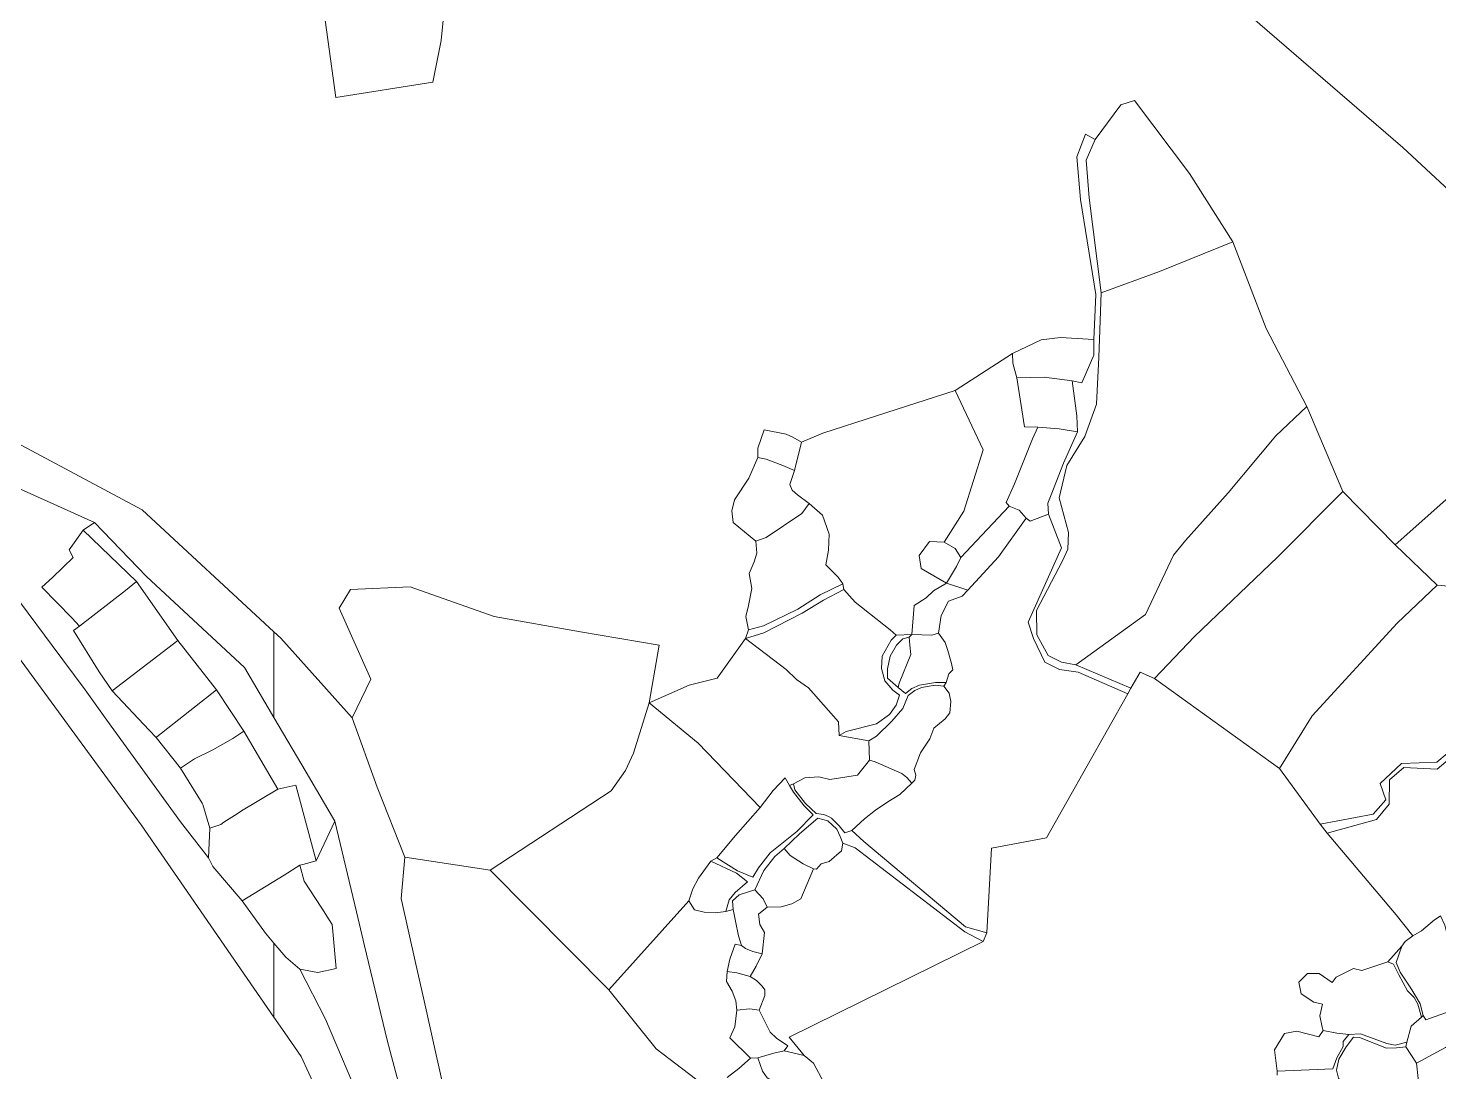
# Model space of a CAD drawing. Header units: metres. Extents: x 542555 to 550520, y 1840485 to 1846995.
# Drawn here: x 546925 to 547355.5, y 1842206.6 to 1842524.9 of the extents above; entities that cross this region are included whole.
import ezdxf

# ---------------------------------------------------------------- set-up
doc = ezdxf.new("R2010")
doc.units = ezdxf.units.M
doc.header["$MEASUREMENT"] = 0
doc.layers.add('Level 30', color=7, linetype='Continuous', lineweight=0)

msp = doc.modelspace()

# ---------------------------------------------------------------- linework, layer by layer
at = {"layer": 'Level 30', "color": 7, "linetype": 'Continuous', "lineweight": 0, "flags": 128}
for points in [[(547011.5, 1842559.56), (546991, 1842562.63), (546997.27, 1842578.04), (546999.47, 1842591.56), (547005.44, 1842601.1), (547004.8, 1842606.92), (547012.19, 1842611.71), (547030.34, 1842618.36), (547034.9, 1842605.26), (547049.79, 1842596.84), (547056.32, 1842579.13), (547054.87, 1842560.39), (547051.03, 1842521.17), (547048.52, 1842508.41), (547018.9, 1842503.76), (547014.04, 1842539.19), (547012.8, 1842556.38), (547011.5, 1842559.56)], [(547318.26, 1842589.71), (547349.86, 1842565.33), (547369.01, 1842546.7), (547383.8, 1842536.96), (547383.8395, 1842536.9312), (547394.2412, 1842529.3452), (547399.02, 1842525.86), (547398.4, 1842513.65), (547393.61, 1842491.79), (547396.55, 1842472.61), (547389.67, 1842461.85), (547385.54, 1842453.05), (547378.96, 1842448.64), (547378.7246, 1842448.9996), (547368.4135, 1842464.7512), (547365.75, 1842468.82), (547344.55, 1842488.49), (547286.78, 1842538.3), (547296.91, 1842552.9), (547311.74, 1842578.69), (547318.26, 1842589.71)], [(547250.61, 1842490.94), (547258.42, 1842501.49), (547262.65, 1842502.84), (547279.38, 1842480.58), (547292.65, 1842459.7), (547270.22, 1842450.71), (547252.49, 1842444.14), (547248.76, 1842473.16), (547247.85, 1842484.69), (547250.61, 1842490.94)], [(547244.7, 1842330.75), (547261.55, 1842323.62), (547260.59, 1842321.93), (547245.41, 1842328.47), (547239.69, 1842329.26), (547235.22, 1842331.52), (547231.79, 1842338.78), (547230.12, 1842343.72), (547240.33, 1842366.39), (547236.38, 1842376.65), (547236.12, 1842380.08), (547237.17, 1842382.61), (547240.98, 1842392.19), (547245.19, 1842401.78), (547245, 1842406.69), (547243.63, 1842417.38), (547246.57, 1842416.76), (547250.2, 1842425.17), (547250.19, 1842429.92), (547250.78, 1842443.65), (547246.17, 1842472.66), (547244.99, 1842485.62), (547247.68, 1842492.55), (547250.61, 1842490.94), (547247.85, 1842484.69), (547248.76, 1842473.16), (547252.49, 1842444.14), (547251.89, 1842430.02), (547251.73, 1842424.52), (547251.06, 1842410.25), (547247.44, 1842400.4), (547241.98, 1842391.57), (547239.61, 1842381.67), (547242.51, 1842371.1), (547242.25, 1842366.03), (547240.63, 1842362.49), (547232.69, 1842347.33), (547232.81, 1842339.93), (547236.29, 1842333.6), (547240.29, 1842331.56), (547244.7, 1842330.75)], [(547266.02, 1842346.06), (547244.7, 1842330.75), (547240.29, 1842331.56), (547236.29, 1842333.6), (547232.81, 1842339.93), (547232.69, 1842347.33), (547240.63, 1842362.49), (547242.25, 1842366.03), (547242.51, 1842371.1), (547239.61, 1842381.67), (547241.98, 1842391.57), (547247.44, 1842400.4), (547251.06, 1842410.25), (547251.73, 1842424.52), (547251.89, 1842430.02), (547252.49, 1842444.14), (547270.22, 1842450.71), (547292.65, 1842459.7), (547302.85, 1842433.27), (547315.21, 1842409.53), (547305.78, 1842400.58), (547291.18, 1842383.18), (547278.19, 1842368.64), (547274.49, 1842364.17), (547266.02, 1842346.06)], [(547250.19, 1842429.92), (547250.2, 1842425.17), (547246.57, 1842416.76), (547243.63, 1842417.38), (547235.05, 1842418.5), (547226.68, 1842418.23), (547225.47, 1842422.77), (547225.35, 1842425.73), (547234.12, 1842429.83), (547240.06, 1842430.52), (547250.19, 1842429.92)], [(547223.42, 1842380.2), (547224.38, 1842379.17), (547216.07, 1842370.24), (547209.65, 1842363.5), (547207.88, 1842366.18), (547204.49, 1842368.17), (547210.57, 1842377.64), (547216.47, 1842396.31), (547207.86, 1842414.42), (547225.35, 1842425.73), (547225.47, 1842422.77), (547226.68, 1842418.23), (547229, 1842403.3), (547233.16, 1842403.25), (547231.45, 1842399.7), (547225.99, 1842385.98), (547223.42, 1842380.2)], [(547239.67, 1842402.75), (547233.16, 1842403.25), (547229, 1842403.3), (547226.68, 1842418.23), (547235.05, 1842418.5), (547243.63, 1842417.38), (547245, 1842406.69), (547245.19, 1842401.78), (547239.67, 1842402.75)], [(547207.86, 1842414.42), (547216.47, 1842396.31), (547210.57, 1842377.64), (547204.49, 1842368.17), (547200.1, 1842368.36), (547196.92, 1842364.11), (547197.5, 1842360.1), (547205.25, 1842355.6), (547201.23, 1842353.29), (547199.02, 1842351.17), (547195.39, 1842348.83), (547194.62, 1842339.97), (547189.92, 1842339.78), (547188.1, 1842341.41), (547177.4, 1842349.87), (547173.88, 1842353.67), (547173.65, 1842355.44), (547172.18, 1842357.43), (547168.45, 1842361.22), (547169.23, 1842365.74), (547169.4, 1842370.54), (547167.37, 1842376.36), (547163.33, 1842379.95), (547159.79, 1842382.55), (547158.1, 1842384.01), (547157.41, 1842385.68), (547158.86, 1842390.02), (547161.03, 1842398.61), (547167.55, 1842401.36), (547183.85, 1842406.71), (547207.86, 1842414.42)], [(547315.21, 1842409.53), (547326.22, 1842383.64), (547306.29, 1842363.59), (547280.9, 1842339.35), (547268.77, 1842326.59), (547264.3, 1842328.5), (547261.55, 1842323.62), (547244.7, 1842330.75), (547266.02, 1842346.06), (547274.49, 1842364.17), (547278.19, 1842368.64), (547291.18, 1842383.18), (547305.78, 1842400.58), (547315.21, 1842409.53)], [(547389.37, 1842409.04), (547399.04, 1842391.21), (547405.53, 1842381.03), (547395.25, 1842378.45), (547387.05, 1842371.02), (547381.9759, 1842360.0485), (547378.73, 1842353.03), (547365.5197, 1842354.1355), (547354.95, 1842355.02), (547342.14, 1842367.32), (547359.4866, 1842382.6429), (547369.9252, 1842391.8637), (547389.37, 1842409.04)], [(547161.03, 1842398.61), (547158.86, 1842390.02), (547155.28, 1842391.53), (547150.17, 1842393.46), (547147.7, 1842393.95), (547147.67, 1842396.77), (547149.57, 1842402.41), (547156.31, 1842401.05), (547158.31, 1842400.21), (547161.03, 1842398.61)], [(547233.16, 1842403.25), (547239.67, 1842402.75), (547245.19, 1842401.78), (547240.98, 1842392.19), (547237.17, 1842382.61), (547236.12, 1842380.08), (547236.38, 1842376.65), (547230.74, 1842374.52), (547229.57, 1842375.47), (547227.47, 1842377.92), (547224.38, 1842379.17), (547223.42, 1842380.2), (547225.99, 1842385.98), (547231.45, 1842399.7), (547233.16, 1842403.25)], [(547150.25, 1842369.55), (547147.06, 1842368.4), (547140.11, 1842374.12), (547139.7, 1842377.7), (547140.54, 1842381.06), (547144.91, 1842387.65), (547147.7, 1842393.95), (547150.17, 1842393.46), (547155.28, 1842391.53), (547158.86, 1842390.02), (547157.41, 1842385.68), (547158.1, 1842384.01), (547159.79, 1842382.55), (547163.33, 1842379.95), (547161.06, 1842376.86), (547150.25, 1842369.55)], [(547342.14, 1842367.32), (547354.95, 1842355.02), (547342.77, 1842343.39), (547316.83, 1842315.14), (547306.84, 1842299.07), (547268.77, 1842326.59), (547280.9, 1842339.35), (547306.29, 1842363.59), (547326.22, 1842383.64), (547342.14, 1842367.32)], [(547000, 1842340.79), (547000, 1842340.78), (546959.75, 1842378.02), (547000, 1842340.79)], [(547149.39, 1842342.64), (547144.78, 1842341.43), (547144.05, 1842345.47), (547144.83, 1842348.83), (547145.8, 1842354.01), (547145.06, 1842358.59), (547146.59, 1842362.14), (547147.34, 1842364.74), (547147.06, 1842368.4), (547150.25, 1842369.55), (547161.06, 1842376.86), (547163.33, 1842379.95), (547167.37, 1842376.36), (547169.4, 1842370.54), (547169.23, 1842365.74), (547168.45, 1842361.22), (547172.18, 1842357.43), (547173.65, 1842355.44), (547166.73, 1842352.09), (547159.84, 1842347.71), (547149.39, 1842342.64)], [(547219.02, 1842274.86), (547217.59, 1842249.04), (547211.02, 1842250.84), (547179.98, 1842276.9), (547176.39, 1842280.24), (547180.22, 1842283.73), (547183.53, 1842286.42), (547187.33, 1842288.98), (547191.02, 1842291.2), (547194.64, 1842294.61), (547195.59, 1842295.53), (547195.84, 1842297.09), (547195.38, 1842298.76), (547197.27, 1842303.88), (547200.11, 1842308.16), (547201.36, 1842311.45), (547204.81, 1842314.22), (547206.29, 1842316.11), (547206.53, 1842319.54), (547206.05, 1842322.04), (547204.41, 1842324.26), (547205.12, 1842325.3), (547205.93, 1842328.02), (547207.14, 1842329.16), (547206.76, 1842331.1), (547205.65, 1842335.15), (547204.81, 1842337.59), (547202.81, 1842340.38), (547203.61, 1842345.75), (547205.82, 1842350.17), (547210.03, 1842351.64), (547211.71, 1842353.55), (547221.14, 1842363.69), (547229.57, 1842375.47), (547230.74, 1842374.52), (547236.38, 1842376.65), (547240.33, 1842366.39), (547230.12, 1842343.72), (547231.79, 1842338.78), (547235.22, 1842331.52), (547239.69, 1842329.26), (547245.41, 1842328.47), (547260.59, 1842321.93), (547235.78, 1842277.94), (547219.02, 1842274.86)], [(547221.14, 1842363.69), (547211.71, 1842353.55), (547205.25, 1842355.6), (547208.25, 1842360.68), (547209.65, 1842363.5), (547216.07, 1842370.24), (547224.38, 1842379.17), (547227.47, 1842377.92), (547229.57, 1842375.47), (547221.14, 1842363.69)], [(547013.6916, 1842272.7171), (547012.85, 1842270.94), (547006.63, 1842294.07), (547001.13, 1842292.85), (546990.8, 1842310.53), (546982.47, 1842323.15), (546970.67, 1842338.11), (546958, 1842356.19), (546941.79, 1842371.81), (546945.27, 1842374.09), (546961.09, 1842357.67), (546991.05, 1842329.89), (547000, 1842314.68), (547000, 1842314.67), (547009.7985, 1842298.0089), (547018.59, 1842283.06), (547013.6916, 1842272.7171)], [(546941.79, 1842371.81), (546958, 1842356.19), (546954.66, 1842353.44), (546940.64, 1842342.53), (546938.35, 1842345.05), (546929.17, 1842354.41), (546932.4, 1842357.39), (546938.71, 1842363.48), (546937.49, 1842365.77), (546941.79, 1842371.81)], [(547204.49, 1842368.17), (547207.88, 1842366.18), (547209.65, 1842363.5), (547208.25, 1842360.68), (547205.25, 1842355.6), (547197.5, 1842360.1), (547196.92, 1842364.11), (547200.1, 1842368.36), (547204.49, 1842368.17)], [(546958, 1842356.19), (546970.67, 1842338.11), (546950.6, 1842322.8), (546946.68, 1842328.6), (546938.85, 1842341.16), (546940.64, 1842342.53), (546954.66, 1842353.44), (546958, 1842356.19)], [(547173.65, 1842355.44), (547173.88, 1842353.67), (547167.72, 1842350.41), (547161.22, 1842346.47), (547149.46, 1842340.44), (547143.9, 1842338.78), (547144.78, 1842341.43), (547149.39, 1842342.64), (547159.84, 1842347.71), (547166.73, 1842352.09), (547173.65, 1842355.44)], [(547205.25, 1842355.6), (547211.71, 1842353.55), (547210.03, 1842351.64), (547205.82, 1842350.17), (547203.61, 1842345.75), (547202.81, 1842340.38), (547200.81, 1842339.76), (547194.62, 1842339.97), (547195.39, 1842348.83), (547199.02, 1842351.17), (547201.23, 1842353.29), (547205.25, 1842355.6)], [(547378.73, 1842353.03), (547388.8, 1842347.97), (547387.93, 1842346.43), (547382.93, 1842325.96), (547381.9751, 1842325.0103), (547373.84, 1842316.92), (547354.91, 1842301.02), (547344.13, 1842300.62), (547337.59, 1842294.59), (547339.31, 1842289.53), (547335.41, 1842285.18), (547319.29, 1842282.17), (547306.84, 1842299.07), (547316.83, 1842315.14), (547342.77, 1842343.39), (547354.95, 1842355.02), (547365.5197, 1842354.1355), (547378.73, 1842353.03)], [(547117.6, 1842336.71), (547114.52, 1842319.17), (547109.73, 1842303.76), (547107.26, 1842298.46), (547102.86, 1842292.33), (547066, 1842268.13), (547039.89, 1842272.03), (547031.49, 1842293.38), (547023.89, 1842314.59), (547029.55, 1842326.41), (547019.88, 1842348.06), (547023.3, 1842353.66), (547041.57, 1842354.5), (547067.18, 1842345.43), (547093.52, 1842340.81), (547117.6, 1842336.71)], [(547188.91, 1842322.98), (547190.92, 1842321.53), (547189.9, 1842318.41), (547187.87, 1842315.61), (547183.92, 1842312.78), (547174.62, 1842310.41), (547172.53, 1842309.22), (547172.27, 1842313.31), (547163.09, 1842323.75), (547159.43, 1842326.29), (547156.35, 1842329.32), (547143.9, 1842338.78), (547149.46, 1842340.44), (547161.22, 1842346.47), (547167.72, 1842350.41), (547173.88, 1842353.67), (547177.4, 1842349.87), (547188.1, 1842341.41), (547189.92, 1842339.78), (547188.33, 1842338.21), (547185.6, 1842333.36), (547185.41, 1842329.6), (547186.39, 1842325.81), (547188.91, 1842322.98)], [(546964.27, 1842308.8), (546964.04, 1842308.62), (546961.95, 1842310.83), (546950.6, 1842322.8), (546970.67, 1842338.11), (546982.47, 1842323.15), (546964.27, 1842308.8)], [(547181.58, 1842307.58), (547181.76, 1842301.68), (547178.07, 1842297.11), (547169.65, 1842295.72), (547166.28, 1842296.57), (547162.04, 1842296.22), (547158.58, 1842294.48), (547157.29, 1842293.97), (547155.97, 1842296.22), (547152.37, 1842292.42), (547148.34, 1842287.19), (547129.48, 1842306.85), (547114.52, 1842319.17), (547126.66, 1842324.53), (547135.27, 1842326.62), (547143.9, 1842338.78), (547156.35, 1842329.32), (547159.43, 1842326.29), (547163.09, 1842323.75), (547172.27, 1842313.31), (547172.53, 1842309.22), (547181.58, 1842307.58)], [(547205.12, 1842325.3), (547204.41, 1842324.26), (547201.79, 1842324.52), (547197.66, 1842323.81), (547195.58, 1842322.89), (547193.54, 1842321.39), (547191.91, 1842317.37), (547188.58, 1842313.53), (547183.88, 1842308.99), (547181.58, 1842307.58), (547172.53, 1842309.22), (547174.62, 1842310.41), (547183.92, 1842312.78), (547187.87, 1842315.61), (547189.9, 1842318.41), (547190.92, 1842321.53), (547188.91, 1842322.98), (547186.39, 1842325.81), (547185.41, 1842329.6), (547185.6, 1842333.36), (547188.33, 1842338.21), (547189.92, 1842339.78), (547194.62, 1842339.97), (547193.86, 1842339.21), (547191.9, 1842338.68), (547189.97, 1842336.72), (547188.08, 1842333.34), (547187.2, 1842329.48), (547187.19, 1842326.71), (547190.49, 1842323.83), (547192.71, 1842322.01), (547194.68, 1842323.48), (547196.99, 1842324.54), (547201.88, 1842325.33), (547205.12, 1842325.3)], [(547190.84, 1842325.14), (547190.49, 1842323.83), (547187.19, 1842326.71), (547187.2, 1842329.48), (547188.08, 1842333.34), (547189.97, 1842336.72), (547191.9, 1842338.68), (547193.86, 1842339.21), (547194.08, 1842336.72), (547194.36, 1842333.89), (547190.84, 1842325.14)], [(547202.81, 1842340.38), (547204.81, 1842337.59), (547205.65, 1842335.15), (547206.76, 1842331.1), (547207.14, 1842329.16), (547205.93, 1842328.02), (547205.12, 1842325.3), (547201.88, 1842325.33), (547196.99, 1842324.54), (547194.68, 1842323.48), (547192.71, 1842322.01), (547190.49, 1842323.83), (547190.84, 1842325.14), (547194.36, 1842333.89), (547194.08, 1842336.72), (547193.86, 1842339.21), (547194.62, 1842339.97), (547200.81, 1842339.76), (547202.81, 1842340.38)], [(546982.47, 1842323.15), (546990.8, 1842310.53), (546987.47, 1842308.25), (546981.3, 1842304.82), (546975.69, 1842302.09), (546973.57, 1842300.67), (546971.44, 1842299.25), (546964.04, 1842308.62), (546964.27, 1842308.8), (546982.47, 1842323.15)], [(547195.59, 1842295.53), (547194.64, 1842294.61), (547193.1, 1842296.41), (547191.57, 1842297.55), (547183.52, 1842301.18), (547181.76, 1842301.68), (547181.58, 1842307.58), (547183.88, 1842308.99), (547188.58, 1842313.53), (547191.91, 1842317.37), (547193.54, 1842321.39), (547195.58, 1842322.89), (547197.66, 1842323.81), (547201.79, 1842324.52), (547204.41, 1842324.26), (547206.05, 1842322.04), (547206.53, 1842319.54), (547206.29, 1842316.11), (547204.81, 1842314.22), (547201.36, 1842311.45), (547200.11, 1842308.16), (547197.27, 1842303.88), (547195.38, 1842298.76), (547195.84, 1842297.09), (547195.59, 1842295.53)], [(547114.52, 1842319.17), (547129.48, 1842306.85), (547148.34, 1842287.19), (547140.88, 1842278.68), (547135.11, 1842271.88), (547133.31, 1842270.9), (547129.51, 1842265.68), (547127.78, 1842262.38), (547126.59, 1842258.76), (547102.14, 1842231.61), (547066, 1842268.13), (547102.86, 1842292.33), (547107.26, 1842298.46), (547109.73, 1842303.76), (547114.52, 1842319.17)], [(546990.8, 1842310.53), (547001.13, 1842292.85), (546990.13, 1842286.2), (546988.72, 1842285.34), (546984.71, 1842282.72), (546983.73, 1842282.08), (546980.38, 1842280.91), (546978.31, 1842288.12), (546978.06, 1842288.53), (546971.44, 1842299.25), (546973.57, 1842300.67), (546975.69, 1842302.09), (546981.3, 1842304.82), (546987.47, 1842308.25), (546990.8, 1842310.53)], [(547180.22, 1842283.73), (547176.39, 1842280.24), (547174.17, 1842279.5), (547172.47, 1842281.67), (547170.12, 1842283.94), (547169.2, 1842284.43), (547167.81, 1842285.07), (547165.49, 1842285.42), (547162.26, 1842288.44), (547158.95, 1842292.58), (547158.58, 1842294.48), (547162.04, 1842296.22), (547166.28, 1842296.57), (547169.65, 1842295.72), (547178.07, 1842297.11), (547181.76, 1842301.68), (547183.52, 1842301.18), (547191.57, 1842297.55), (547193.1, 1842296.41), (547194.64, 1842294.61), (547191.02, 1842291.2), (547187.33, 1842288.98), (547183.53, 1842286.42), (547180.22, 1842283.73)], [(547158.51, 1842291.9), (547161.79, 1842287.76), (547164.53, 1842285.02), (547159.58, 1842279.89), (547154.46, 1842275.87), (547151.47, 1842273.37), (547147.82, 1842268.84), (547146.13, 1842265.94), (547141.44, 1842267.93), (547135.11, 1842271.88), (547140.88, 1842278.68), (547148.34, 1842287.19), (547152.37, 1842292.42), (547155.97, 1842296.22), (547157.29, 1842293.97), (547158.51, 1842291.9)], [(547008.78, 1842269.83), (547007.9, 1842269.59), (547003.06, 1842266.62), (546990.25, 1842258.78), (546981.36, 1842269.25), (546980.06, 1842271.91), (546980.38, 1842280.91), (546983.73, 1842282.08), (546984.71, 1842282.72), (546988.72, 1842285.34), (546990.13, 1842286.2), (547001.13, 1842292.85), (547006.63, 1842294.07), (547012.85, 1842270.94), (547008.78, 1842269.83)], [(547217.59, 1842249.04), (547216.41, 1842246.35), (547210.87, 1842249.26), (547177.4, 1842274.87), (547173.61, 1842276.3), (547172.75, 1842278.35), (547171.76, 1842280.64), (547169.03, 1842283.17), (547165.96, 1842283.94), (547160.34, 1842279.19), (547155.7, 1842274.76), (547152.9, 1842272.26), (547149.52, 1842268.04), (547146.78, 1842262.15), (547142, 1842260.57), (547139.93, 1842258.72), (547140.09, 1842256.08), (547137.94, 1842255.51), (547138.89, 1842259.08), (547140.7, 1842261.31), (547144.55, 1842264.59), (547141.19, 1842267.16), (547133.31, 1842270.9), (547135.11, 1842271.88), (547141.44, 1842267.93), (547146.13, 1842265.94), (547147.82, 1842268.84), (547151.47, 1842273.37), (547154.46, 1842275.87), (547159.58, 1842279.89), (547164.53, 1842285.02), (547161.79, 1842287.76), (547158.51, 1842291.9), (547157.29, 1842293.97), (547158.58, 1842294.48), (547158.95, 1842292.58), (547162.26, 1842288.44), (547165.49, 1842285.42), (547167.81, 1842285.07), (547169.2, 1842284.43), (547170.12, 1842283.94), (547172.47, 1842281.67), (547174.17, 1842279.5), (547176.39, 1842280.24), (547179.98, 1842276.9), (547211.02, 1842250.84), (547217.59, 1842249.04)], [(547165.54, 1842268.46), (547164.65, 1842268.49), (547161.49, 1842270.01), (547157.52, 1842272.57), (547155.7, 1842274.76), (547160.34, 1842279.19), (547165.96, 1842283.94), (547169.03, 1842283.17), (547171.76, 1842280.64), (547172.75, 1842278.35), (547173.61, 1842276.3), (547173.22, 1842274), (547169.39, 1842270.77), (547167.02, 1842270.05), (547165.54, 1842268.46)], [(547216.41, 1842246.35), (547157.27, 1842217.15), (547161.77, 1842211.63), (547155.73, 1842213.02), (547156.78, 1842214.54), (547153.36, 1842216.86), (547151.44, 1842218.69), (547148.11, 1842225.44), (547149.84, 1842229.91), (547149.76, 1842231.59), (547148.97, 1842232.75), (547147.24, 1842234.48), (547145.32, 1842235.63), (547147.12, 1842238.82), (547148.96, 1842242.62), (547149.73, 1842249.06), (547148.31, 1842251.55), (547147.82, 1842254.72), (547150.56, 1842256.79), (547154.76, 1842256.93), (547158.04, 1842257.86), (547160.78, 1842259.33), (547164.65, 1842268.49), (547165.54, 1842268.46), (547167.02, 1842270.05), (547169.39, 1842270.77), (547173.22, 1842274), (547173.61, 1842276.3), (547177.4, 1842274.87), (547210.87, 1842249.26), (547216.41, 1842246.35)], [(547154.76, 1842256.93), (547150.56, 1842256.79), (547149.34, 1842259.37), (547146.78, 1842262.15), (547149.52, 1842268.04), (547152.9, 1842272.26), (547155.7, 1842274.76), (547157.52, 1842272.57), (547161.49, 1842270.01), (547164.65, 1842268.49), (547160.78, 1842259.33), (547158.04, 1842257.86), (547154.76, 1842256.93)], [(547007.9, 1842269.59), (547009.23, 1842264.79), (547014.56, 1842256.52), (547016.8267, 1842252.9894), (547017.77, 1842251.52), (547017.9591, 1842249.369), (547018.95, 1842238.1), (547013.36, 1842236.87), (547007.9, 1842237.89), (547003.63, 1842241.61), (547000, 1842245.84), (546997.36, 1842248.92), (546990.25, 1842258.78), (547003.06, 1842266.62), (547007.9, 1842269.59)], [(547141.19, 1842267.16), (547144.55, 1842264.59), (547140.7, 1842261.31), (547138.89, 1842259.08), (547137.94, 1842255.51), (547134.65, 1842255.07), (547131.25, 1842255.31), (547128.36, 1842256.05), (547126.59, 1842258.76), (547127.78, 1842262.38), (547129.51, 1842265.68), (547133.31, 1842270.9), (547141.19, 1842267.16)], [(547149.73, 1842249.06), (547148.96, 1842242.62), (547146.18, 1842243.28), (547143.95, 1842244.22), (547142.63, 1842245.15), (547141.75, 1842248.1), (547140.85, 1842252.57), (547140.09, 1842256.08), (547139.93, 1842258.72), (547142, 1842260.57), (547146.78, 1842262.15), (547149.34, 1842259.37), (547150.56, 1842256.79), (547147.82, 1842254.72), (547148.31, 1842251.55), (547149.73, 1842249.06)], [(547428.39, 1842257.13), (547433.97, 1842247.38), (547419.69, 1842226.57), (547402.84, 1842201.72), (547383.76, 1842176.07), (547372.35, 1842161.85), (547358.37, 1842167.91), (547347.03, 1842171.6), (547346.46, 1842183.12), (547343.57, 1842194.88), (547346.27, 1842198.44), (547349.15, 1842204.58), (547348.73, 1842209.24), (547357.56, 1842214.04), (547381.53, 1842228.8), (547400.28, 1842238.03), (547405.15, 1842231.96), (547415.22, 1842241.35), (547428.39, 1842257.13)], [(547351.53, 1842222.43), (547350.73, 1842223.77), (547349.76, 1842227.39), (547348.73, 1842229.27), (547346.76, 1842232.43), (547343.69, 1842236.98), (547342.48, 1842239.96), (547344.16, 1842244.89), (547345.26, 1842246.34), (547347.57, 1842248.08), (547350.22, 1842249.57), (547354.21, 1842252.97), (547355.62, 1842253.86), (547356.02, 1842254.2), (547357.36, 1842251.35), (547358.24, 1842247.63), (547358.94, 1842245.15), (547360.4, 1842241.21), (547361.33, 1842240.02), (547363.85, 1842236.69), (547362.56, 1842232.14), (547361.43, 1842228.29), (547358.96, 1842225.08), (547351.53, 1842222.43)], [(547142.63, 1842245.15), (547143.95, 1842244.22), (547146.18, 1842243.28), (547148.96, 1842242.62), (547147.12, 1842238.82), (547145.32, 1842235.63), (547141.22, 1842236.77), (547138.34, 1842237.21), (547139.1, 1842240.94), (547140.74, 1842245.59), (547142.63, 1842245.15)], [(547350.73, 1842223.77), (547350.16, 1842223.3), (547349.13, 1842227.2), (547347.98, 1842229.28), (547345.97, 1842231.32), (547343.33, 1842236.14), (547341.64, 1842239.47), (547339.97, 1842240.12), (547344.16, 1842244.89), (547342.48, 1842239.96), (547343.69, 1842236.98), (547346.76, 1842232.43), (547348.73, 1842229.27), (547349.76, 1842227.39), (547350.73, 1842223.77)], [(547339.97, 1842240.12), (547341.64, 1842239.47), (547343.33, 1842236.14), (547345.97, 1842231.32), (547347.98, 1842229.28), (547349.13, 1842227.2), (547350.16, 1842223.3), (547347.04, 1842220.52), (547345.78, 1842215.63), (547342.14, 1842214.71), (547339.65, 1842215.22), (547331.57, 1842218.24), (547328.05, 1842217.95), (547324.41, 1842218.41), (547320.23, 1842219.17), (547319.85, 1842220.24), (547319.19, 1842223.71), (547319.99, 1842227.26), (547317.34, 1842227.86), (547313.53, 1842230.41), (547312.81, 1842233.91), (547315.43, 1842236.56), (547318.93, 1842236.58), (547322.98, 1842233.84), (547324.16, 1842235.43), (547329.43, 1842238.11), (547331.97, 1842237.49), (547339.97, 1842240.12)], [(547149.84, 1842229.91), (547148.11, 1842225.44), (547145.27, 1842225.8), (547141.3, 1842225.43), (547141, 1842228.23), (547139.84, 1842231.24), (547138.12, 1842234.18), (547138.34, 1842237.21), (547141.22, 1842236.77), (547145.32, 1842235.63), (547147.24, 1842234.48), (547148.97, 1842232.75), (547149.76, 1842231.59), (547149.84, 1842229.91)], [(547148.11, 1842225.44), (547151.44, 1842218.69), (547153.36, 1842216.86), (547156.78, 1842214.54), (547155.73, 1842213.02), (547152.54, 1842212.27), (547147.64, 1842210.91), (547145.4, 1842210.74), (547139.15, 1842216.95), (547140.6, 1842220.38), (547141.3, 1842225.43), (547145.27, 1842225.8), (547148.11, 1842225.44)], [(547320.23, 1842219.17), (547324.41, 1842218.41), (547328.05, 1842217.95), (547326.3, 1842215.83), (547326.32, 1842214.3), (547324.32, 1842210.85), (547323.18, 1842207.55), (547315.9, 1842207.2), (547306.14, 1842206.81), (547305.39, 1842213.29), (547308.41, 1842218.27), (547312.17, 1842218.99), (547318.91, 1842217.31), (547320.23, 1842219.17)], [(547163.18, 1842197.73), (547161.23, 1842192.5), (547157.98, 1842192.32), (547152.83, 1842193.16), (547149.15, 1842193.88), (547153.46, 1842198.56), (547154.44, 1842201.04), (547153.47, 1842203.04), (547150.53, 1842204.77), (547149.04, 1842206.77), (547147.64, 1842210.91), (547152.54, 1842212.27), (547155.73, 1842213.02), (547161.77, 1842211.63), (547164.66, 1842209.23), (547167.85, 1842203.4), (547163.18, 1842197.73)], [(547348.73, 1842209.24), (547349.15, 1842204.58), (547346.27, 1842198.44), (547343.57, 1842194.88), (547336.96, 1842192.78), (547332.78, 1842191.81), (547331.77, 1842193.26), (547332.46, 1842195.27), (547330.93, 1842198.31), (547326.27, 1842202.51), (547324.86, 1842204.65), (547324.22, 1842207.16), (547325.03, 1842210.43), (547327.19, 1842214.22), (547329.43, 1842217.15), (547331.27, 1842217.11), (547339.57, 1842213.79), (547342.58, 1842213.89), (547345.39, 1842214.23), (547348.73, 1842209.24)]]:
    msp.add_lwpolyline(points, close=True, dxfattribs=at)
for points in [[(547014.04, 1842539.19), (547018.9, 1842503.76), (547048.52, 1842508.41), (547051.03, 1842521.17), (547054.87, 1842560.39)], [(547286.78, 1842538.3), (547344.55, 1842488.49), (547365.75, 1842468.82)], [(547359.4866, 1842382.6429), (547342.14, 1842367.32), (547326.22, 1842383.64), (547315.21, 1842409.53), (547302.85, 1842433.27), (547292.65, 1842459.7), (547279.38, 1842480.58), (547262.65, 1842502.84), (547258.42, 1842501.49), (547250.61, 1842490.94), (547247.68, 1842492.55), (547244.99, 1842485.62), (547246.17, 1842472.66), (547250.78, 1842443.65), (547250.19, 1842429.92), (547240.06, 1842430.52), (547234.12, 1842429.83), (547225.35, 1842425.73), (547207.86, 1842414.42), (547183.85, 1842406.71), (547167.55, 1842401.36), (547161.03, 1842398.61), (547158.31, 1842400.21), (547156.31, 1842401.05), (547149.57, 1842402.41), (547147.67, 1842396.77), (547147.7, 1842393.95), (547144.91, 1842387.65), (547140.54, 1842381.06), (547139.7, 1842377.7), (547140.11, 1842374.12), (547147.06, 1842368.4), (547147.34, 1842364.74), (547146.59, 1842362.14), (547145.06, 1842358.59), (547145.8, 1842354.01), (547144.83, 1842348.83), (547144.05, 1842345.47), (547144.78, 1842341.43), (547143.9, 1842338.78), (547135.27, 1842326.62), (547126.66, 1842324.53), (547114.52, 1842319.17), (547117.6, 1842336.71), (547093.52, 1842340.81), (547067.18, 1842345.43), (547041.57, 1842354.5), (547023.3, 1842353.66), (547019.88, 1842348.06), (547029.55, 1842326.41), (547023.89, 1842314.59), (547002.06, 1842338.88), (547000, 1842340.78), (547000, 1842340.79), (546959.75, 1842378.02), (546883.17, 1842418.83)], [(546883.17, 1842418.83), (546959.75, 1842378.02), (546959.75, 1842378.02), (547000, 1842340.78), (547000, 1842325.088), (547000, 1842314.68), (546991.05, 1842329.89), (546961.09, 1842357.67), (546945.27, 1842374.09), (546918.53, 1842386.15)], [(546918.53, 1842386.15), (546945.27, 1842374.09), (546941.79, 1842371.81), (546937.49, 1842365.77), (546938.71, 1842363.48), (546932.4, 1842357.39), (546929.17, 1842354.41), (546938.35, 1842345.05), (546940.64, 1842342.53), (546938.85, 1842341.16), (546946.68, 1842328.6), (546950.6, 1842322.8), (546961.95, 1842310.83), (546964.04, 1842308.62), (546971.44, 1842299.25), (546978.06, 1842288.53), (546978.31, 1842288.12), (546980.38, 1842280.91), (546980.38, 1842280.91), (546980.06, 1842271.91), (546971.43, 1842282.9), (546949.03, 1842313.9), (546942.37, 1842323.11), (546932.35, 1842336.61), (546922.65, 1842349.67)], [(546922.65, 1842349.67), (546932.35, 1842336.61), (546942.37, 1842323.11), (546949.03, 1842313.9), (546971.43, 1842282.9), (546980.06, 1842271.91), (546981.36, 1842269.25), (546990.25, 1842258.78), (546997.36, 1842248.92), (547000, 1842245.84), (547000, 1842223.8693), (547000, 1842223.8693), (547000, 1842223.29), (546959.43, 1842281.98), (546914.74, 1842342.9)], [(547038.83, 1842200.15), (547034.51, 1842216.22), (547027.66, 1842245), (547025.17, 1842255.42), (547018.59, 1842283.06), (547009.7973, 1842298.0156), (547000, 1842314.68), (547000, 1842325.088), (547000, 1842340.78), (547002.06, 1842338.88), (547023.89, 1842314.59), (547031.49, 1842293.38), (547039.89, 1842272.03), (547038.83, 1842259.42), (547043.3, 1842239.49), (547045.6, 1842229.22), (547054.12, 1842191.26)], [(547167.85, 1842203.4), (547164.66, 1842209.23), (547161.77, 1842211.63), (547157.27, 1842217.15), (547216.41, 1842246.35), (547217.59, 1842249.04), (547219.02, 1842274.86), (547235.78, 1842277.94), (547260.59, 1842321.93), (547261.55, 1842323.62), (547264.3, 1842328.5), (547268.77, 1842326.59), (547306.84, 1842299.07), (547319.29, 1842282.17), (547321.41, 1842279.39), (547321.41, 1842279.39), (547342.47, 1842254.44), (547347.57, 1842248.08), (547345.26, 1842246.34), (547344.16, 1842244.89), (547339.97, 1842240.12), (547331.97, 1842237.49), (547329.43, 1842238.11), (547324.16, 1842235.43), (547322.98, 1842233.84), (547318.93, 1842236.58), (547315.43, 1842236.56), (547312.81, 1842233.91), (547313.53, 1842230.41), (547317.34, 1842227.86), (547319.99, 1842227.26), (547319.19, 1842223.71), (547319.85, 1842220.24), (547320.23, 1842219.17), (547318.91, 1842217.31), (547312.17, 1842218.99), (547308.41, 1842218.27), (547305.39, 1842213.29), (547306.14, 1842206.81), (547306.21, 1842205.62)], [(547355.62, 1842253.86), (547354.21, 1842252.97), (547350.22, 1842249.57), (547347.57, 1842248.08), (547342.47, 1842254.44), (547321.41, 1842279.39), (547336.45, 1842283.53), (547340.34, 1842288.21), (547340.48, 1842295.69), (547344.84, 1842299.46), (547354.96, 1842298.91), (547374.01, 1842314.99)], [(547027.26, 1842195.62), (547015.68, 1842222.7), (547007.9, 1842237.89), (547013.36, 1842236.87), (547018.95, 1842238.1), (547017.9591, 1842249.369), (547017.77, 1842251.52), (547016.8267, 1842252.9894), (547014.56, 1842256.52), (547009.23, 1842264.79), (547007.9, 1842269.59), (547008.78, 1842269.83), (547012.85, 1842270.94), (547013.6916, 1842272.7171), (547018.59, 1842283.06), (547025.17, 1842255.42), (547027.66, 1842245), (547034.51, 1842216.22), (547038.83, 1842200.15)], [(547054.12, 1842191.26), (547045.6, 1842229.22), (547043.3, 1842239.49), (547038.83, 1842259.42), (547039.89, 1842272.03), (547066, 1842268.13), (547102.14, 1842231.61), (547116.68, 1842213.66), (547134.68, 1842199.86)], [(547134.68, 1842199.86), (547116.68, 1842213.66), (547116.68, 1842213.66), (547102.14, 1842231.61), (547126.59, 1842258.76), (547128.36, 1842256.05), (547131.25, 1842255.31), (547134.65, 1842255.07), (547137.94, 1842255.51), (547140.09, 1842256.08), (547140.85, 1842252.57), (547141.75, 1842248.1), (547142.63, 1842245.15), (547140.74, 1842245.59), (547139.1, 1842240.94), (547138.34, 1842237.21), (547138.12, 1842234.18), (547139.84, 1842231.24), (547141, 1842228.23), (547141.3, 1842225.43), (547140.6, 1842220.38), (547139.15, 1842216.95), (547145.4, 1842210.74), (547141.9, 1842207.59), (547138.26, 1842204.89)], [(547017.64, 1842190.98), (547008.33, 1842211.24), (547003.3229, 1842218.4772), (547000, 1842223.28), (547000, 1842223.29), (547000, 1842223.8693), (547000, 1842245.84), (547003.63, 1842241.61), (547007.9, 1842237.89), (547015.68, 1842222.7), (547027.26, 1842195.62)], [(547357.56, 1842214.04), (547348.73, 1842209.24), (547345.39, 1842214.23), (547345.78, 1842215.63), (547347.04, 1842220.52), (547350.16, 1842223.3), (547350.73, 1842223.77), (547351.53, 1842222.43), (547358.96, 1842225.08)], [(547306.21, 1842205.62), (547306.14, 1842206.81), (547315.9, 1842207.2), (547323.18, 1842207.55), (547324.32, 1842210.85), (547326.32, 1842214.3), (547326.3, 1842215.83), (547328.05, 1842217.95), (547331.57, 1842218.24), (547339.65, 1842215.22), (547342.14, 1842214.71), (547345.78, 1842215.63), (547345.78, 1842215.63), (547345.39, 1842214.23), (547342.58, 1842213.89), (547339.57, 1842213.79), (547331.27, 1842217.11), (547329.43, 1842217.15), (547327.19, 1842214.22), (547325.03, 1842210.43), (547324.22, 1842207.16), (547324.86, 1842204.65)], [(547138.26, 1842204.89), (547141.9, 1842207.59), (547145.4, 1842210.74), (547147.64, 1842210.91), (547149.04, 1842206.77), (547150.53, 1842204.77)]]:
    msp.add_lwpolyline(points, dxfattribs=at)

doc.saveas('drawing.dxf')
